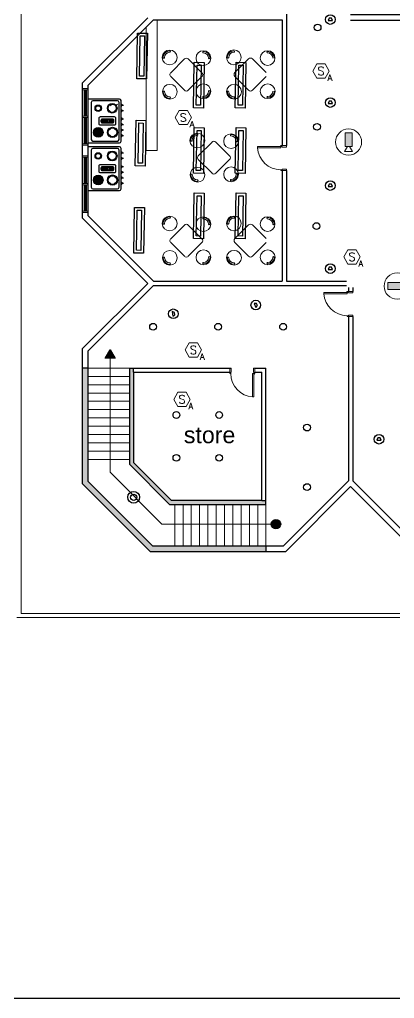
# Model space of a CAD drawing. Extents: x -15 to 31698, y 0 to 29135.
# Drawn here: x 5.42 to 18.99, y 313.16 to 348.53 of the extents above; entities that cross this region are included whole.
import ezdxf
from ezdxf.enums import TextEntityAlignment as Align

# ---------------------------------------------------------------- set-up
doc = ezdxf.new("R2010")
doc.units = 0
doc.header["$LTSCALE"] = 0.15
doc.layers.get('0').update_dxf_attribs({"color": 252})
for name, color, linetype in [('0 ARCH', 252, 'Continuous'), ('0 fire alarm', 252, 'Continuous'), ('0 lum', 252, 'Continuous'), ('0 sockets', 252, 'Continuous'), ('bound', 252, 'Continuous'), ('CCTV', 4, 'Continuous'), ('d1', 252, 'Continuous'), ('FIX', 252, 'Continuous')]:
    doc.layers.add(name, color=color, linetype=linetype)
for name, color, linetype, lineweight in [('anal', 252, 'Continuous', 20), ('DOOR', 252, 'Continuous', 20), ('E-LT-CKT-NM', 7, 'Continuous', 30), ('elev', 252, 'Continuous', 9), ('FUR', 252, 'Continuous', 9), ('T-CCTV', 7, 'Continuous', 0), ('T-FIRE-B', 4, 'Continuous', 0), ('T-TEXT', 2, 'Continuous', 0), ('wall', 252, 'Continuous', 30)]:
    doc.layers.add(name, color=color, linetype=linetype, lineweight=lineweight)
doc.styles.add('ROMANS', font='ROMANS.shx', dxfattribs={"width": 0.8})
doc.styles.add('SDC-TEXT-ARB', font='sdc-arb.shx')

# ---------------------------------------------------------------- blocks, each defined once
blk = doc.blocks.new('2')
at = {"color": 3}
blk.add_circle((0, 0, 3.4), 0.122, dxfattribs=at)
blk = doc.blocks.new('5')
at = {"color": 3}
for radius in [0.212, 0.112]:
    blk.add_circle((0, 0, 4), radius, dxfattribs=at)
blk = doc.blocks.new('f')
at = {"color": 3, "elevation": 3.322}
for points in [[(-0.178, 0.826), (0.178, 0.826), (0.178, -0.826), (-0.178, -0.826)], [(-0.078, 0.726), (0.078, 0.726), (0.078, -0.726), (-0.078, -0.726)]]:
    blk.add_lwpolyline(points, close=True, dxfattribs=at)
blk = doc.blocks.new('D90')
at = {"layer": 'DOOR'}
for points in [[(0.03, 0.2), (0.03, 1.04), (0.078, 1.04), (0.078, 0.2)], [(0.03, 0.2), (0, 0.2), (0, 0), (0.05, 0), (0.05, 0.15), (0.03, 0.15)], [(0.87, 0.2), (0.9, 0.2), (0.9, 0), (0.85, 0), (0.85, 0.15), (0.87, 0.15)]]:
    blk.add_lwpolyline(points, close=True, dxfattribs=at)
blk.add_circle((0.02, 0.21), 0.01, dxfattribs=at)
blk.add_arc((0.025, 0.197), 0.845, 0.2218, 86.3889, dxfattribs=at)
blk = doc.blocks.new('*X25')
at = {"color": 0}
for p, q in [((0.125, 0.561), (0.125, 0.644)), ((0.15, 0.538), (0.15, 0.667)), ((0.175, 0.529), (0.175, 0.676)), ((0.2, 0.529), (0.2, 0.676)), ((0.225, 0.538), (0.225, 0.667)), ((0.25, 0.562), (0.25, 0.643))]:
    blk.add_line(p, q, dxfattribs=at)
blk = doc.blocks.new('ARCH')
at = {"layer": 'd1'}
for points in [[(8.7, 336.614), (8.519, 336.3), (8.881, 336.3)], [(14.87, 330.3, 1), (14.53, 330.3, 1)]]:
    blk.add_hatch(color=256, dxfattribs=at).paths.add_polyline_path(points)
at = {"layer": 'wall'}
h = blk.add_hatch(color=256, dxfattribs=at)
h.paths.add_polyline_path([(14.337, 331), (14.337, 331.15), (14.187, 331.15), (10.925, 331.15), (9.55, 332.525), (9.55, 335.787), (9.55, 335.937), (9.4, 335.937), (9.4, 332.463), (10.863, 331)], flags=17)
h.paths.add_polyline_path([(14.337, 329.4), (14.337, 329.5), (10.241, 329.5), (7.9, 331.841), (7.9, 335.937), (7.8, 335.937), (7.8, 331.659), (10.059, 329.4)])
h.paths.add_polyline_path([(10.059, 329.4), (10.159, 329.3), (14.337, 329.3), (14.337, 329.4)])
h.paths.add_polyline_path([(7.7, 331.759), (7.8, 331.659), (7.8, 335.937), (7.7, 335.937)])
at = {"layer": 'anal'}
for p, q in [((5.475, 327.075), (5.475, 368.325)), ((7.8, 346.042), (7.7, 346.042)), ((7.7, 345.992), (7.9, 345.992)), ((7.76, 345.042), (7.76, 345.992)), ((7.785, 345.042), (7.785, 345.992)), ((7.8, 346.042), (7.9, 346.042)), ((7.8, 345.992), (7.9, 345.992)), ((7.815, 345.042), (7.815, 345.992)), ((7.84, 345.042), (7.84, 345.992)), ((7.7, 345.042), (7.9, 345.042)), ((7.7, 344.992), (7.9, 344.992)), ((7.76, 344.042), (7.76, 344.992)), ((7.785, 344.042), (7.785, 344.992)), ((7.815, 344.042), (7.815, 344.992)), ((7.84, 344.042), (7.84, 344.992)), ((7.9, 345.042), (7.9, 344.992)), ((7.7, 344.042), (7.9, 344.042)), ((7.8, 343.992), (7.7, 343.992)), ((7.8, 344.042), (7.9, 344.042)), ((7.8, 343.992), (7.9, 343.992)), ((7.8, 343.608), (7.7, 343.608)), ((7.7, 343.558), (7.9, 343.558)), ((7.76, 342.608), (7.76, 343.558)), ((7.785, 342.608), (7.785, 343.558)), ((7.8, 343.608), (7.9, 343.608)), ((7.8, 343.558), (7.9, 343.558)), ((7.815, 342.608), (7.815, 343.558)), ((7.84, 342.608), (7.84, 343.558)), ((7.7, 342.608), (7.9, 342.608)), ((7.7, 342.558), (7.9, 342.558)), ((7.76, 341.608), (7.76, 342.558)), ((7.785, 341.608), (7.785, 342.558)), ((7.815, 341.608), (7.815, 342.558)), ((7.84, 341.608), (7.84, 342.558)), ((7.9, 342.608), (7.9, 342.558)), ((7.7, 341.608), (7.9, 341.608)), ((7.8, 341.558), (7.7, 341.558)), ((7.8, 341.608), (7.9, 341.608)), ((7.8, 341.558), (7.9, 341.558)), ((28.875, 326.925), (5.325, 326.925)), ((27.525, 327.075), (5.475, 327.075))]:
    blk.add_line(p, q, dxfattribs=at)
at = {"layer": 'd1'}
blk.add_lwpolyline([(8.7, 336.614), (8.881, 336.3), (8.519, 336.3)], close=True, dxfattribs=at)
blk.add_circle((14.7, 330.3), 0.17, dxfattribs=at)
at = {"layer": 'elev'}
for p, q in [((8.7, 336.3), (8.7, 332.173)), ((9.4, 335.937), (7.9, 335.937)), ((9.4, 335.637), (7.9, 335.637)), ((9.4, 335.337), (7.9, 335.337)), ((9.4, 335.037), (7.9, 335.037)), ((9.4, 334.737), (7.9, 334.737)), ((9.4, 334.437), (7.9, 334.437)), ((9.4, 334.137), (7.9, 334.137)), ((9.4, 333.837), (7.9, 333.837)), ((9.4, 333.537), (7.9, 333.537)), ((9.4, 333.237), (7.9, 333.237)), ((9.4, 332.937), (7.9, 332.937)), ((9.4, 332.637), (7.9, 332.637)), ((10.573, 330.3), (8.7, 332.173)), ((11.037, 331), (11.037, 329.5)), ((11.337, 331), (11.337, 329.5)), ((11.637, 331), (11.637, 329.5)), ((11.937, 331), (11.937, 329.5)), ((12.237, 331), (12.237, 329.5)), ((12.537, 331), (12.537, 329.5)), ((12.837, 331), (12.837, 329.5)), ((13.137, 331), (13.137, 329.5)), ((13.437, 331), (13.437, 329.5)), ((13.737, 331), (13.737, 329.5)), ((14.037, 331), (14.037, 329.5)), ((14.337, 331), (14.337, 329.5)), ((14.7, 330.3), (10.573, 330.3))]:
    blk.add_line(p, q, dxfattribs=at)
at = {"layer": 'FIX', "ltscale": 1000}
for p, q in [((9.033, 345.662), (7.9, 345.662)), ((9.093, 344.138), (9.093, 345.602)), ((8.019, 345.54), (8.019, 344.2)), ((8.965, 345.6), (8.079, 345.6)), ((8.733, 345.417), (8.675, 345.476)), ((8.909, 345.417), (8.968, 345.476)), ((9.025, 344.2), (9.025, 345.54)), ((9.128, 345.476), (9.128, 345.411)), ((9.128, 345.276), (9.128, 345.211)), ((8.421, 344.91), (8.421, 344.83)), ((8.471, 344.91), (8.471, 344.83)), ((8.521, 344.91), (8.521, 344.83)), ((8.571, 344.91), (8.571, 344.83)), ((8.621, 344.91), (8.621, 344.83)), ((8.686, 345.241), (8.628, 345.182)), ((8.671, 344.91), (8.671, 344.83)), ((8.721, 344.91), (8.721, 344.83)), ((8.771, 344.91), (8.771, 344.83)), ((8.863, 345.241), (8.921, 345.182)), ((9.128, 344.976), (9.128, 344.911)), ((8.695, 344.545), (8.636, 344.604)), ((8.871, 344.545), (8.93, 344.604)), ((9.128, 344.776), (9.128, 344.711)), ((9.128, 344.576), (9.128, 344.511)), ((8.695, 344.369), (8.636, 344.31)), ((8.871, 344.369), (8.93, 344.31)), ((9.128, 344.376), (9.128, 344.311)), ((7.9, 344.078), (9.033, 344.078)), ((9.033, 343.937), (7.9, 343.937)), ((8.079, 344.14), (8.965, 344.14)), ((8.965, 343.876), (8.079, 343.876)), ((9.093, 342.414), (9.093, 343.877)), ((8.019, 343.816), (8.019, 342.475)), ((8.686, 343.693), (8.628, 343.751)), ((8.686, 343.516), (8.628, 343.458)), ((8.863, 343.693), (8.921, 343.751)), ((8.863, 343.516), (8.921, 343.458)), ((9.025, 342.475), (9.025, 343.816)), ((9.128, 343.752), (9.128, 343.687)), ((9.128, 343.552), (9.128, 343.487)), ((8.421, 343.186), (8.421, 343.106)), ((8.471, 343.186), (8.471, 343.106)), ((8.521, 343.186), (8.521, 343.106)), ((8.571, 343.186), (8.571, 343.106)), ((8.621, 343.186), (8.621, 343.106)), ((8.671, 343.186), (8.671, 343.106)), ((8.721, 343.186), (8.721, 343.106)), ((8.771, 343.186), (8.771, 343.106)), ((9.128, 343.252), (9.128, 343.187)), ((8.695, 342.821), (8.636, 342.879)), ((8.871, 342.821), (8.93, 342.879)), ((9.128, 343.052), (9.128, 342.987)), ((9.128, 342.852), (9.128, 342.787)), ((8.695, 342.644), (8.636, 342.586)), ((8.871, 342.644), (8.93, 342.586)), ((9.128, 342.652), (9.128, 342.587)), ((7.9, 342.354), (9.033, 342.354)), ((8.079, 342.415), (8.965, 342.415))]:
    blk.add_line(p, q, dxfattribs=at)
for points in [[(9.093, 345.476), (9.128, 345.476)], [(9.093, 345.444), (9.187, 345.444)], [(9.093, 345.411), (9.128, 345.411)], [(9.093, 345.276), (9.128, 345.276)], [(9.093, 345.244), (9.187, 345.244)], [(9.093, 345.211), (9.128, 345.211)], [(9.093, 344.976), (9.128, 344.976)], [(9.093, 344.944), (9.187, 344.944)], [(9.093, 344.911), (9.128, 344.911)], [(9.093, 344.776), (9.128, 344.776)], [(9.093, 344.744), (9.187, 344.744)], [(9.093, 344.711), (9.128, 344.711)], [(9.093, 344.576), (9.128, 344.576)], [(9.093, 344.544), (9.187, 344.544)], [(9.093, 344.511), (9.128, 344.511)], [(9.093, 344.376), (9.128, 344.376)], [(9.093, 344.344), (9.187, 344.344)], [(9.093, 344.311), (9.128, 344.311)], [(9.093, 343.752), (9.128, 343.752)], [(9.093, 343.719), (9.187, 343.719)], [(9.093, 343.687), (9.128, 343.687)], [(9.093, 343.552), (9.128, 343.552)], [(9.093, 343.519), (9.187, 343.519)], [(9.093, 343.487), (9.128, 343.487)], [(9.093, 343.252), (9.128, 343.252)], [(9.093, 343.219), (9.187, 343.219)], [(9.093, 343.187), (9.128, 343.187)], [(9.093, 343.052), (9.128, 343.052)], [(9.093, 343.019), (9.187, 343.019)], [(9.093, 342.987), (9.128, 342.987)], [(9.093, 342.852), (9.128, 342.852)], [(9.093, 342.819), (9.187, 342.819)], [(9.093, 342.787), (9.128, 342.787)], [(9.093, 342.652), (9.128, 342.652)], [(9.093, 342.619), (9.187, 342.619)], [(9.093, 342.587), (9.128, 342.587)]]:
    blk.add_lwpolyline(points, dxfattribs=at)
for points in [[(8.291, 344.962), (8.291, 344.777, 0.414214), (8.341, 344.727), (8.86, 344.727, 0.414214), (8.91, 344.777), (8.91, 344.962, 0.414214), (8.86, 345.012), (8.341, 345.012, 0.414214)], [(8.366, 344.887), (8.366, 344.853, 0.414214), (8.416, 344.803), (8.784, 344.803, 0.414214), (8.834, 344.853), (8.834, 344.887, 0.414214), (8.784, 344.937), (8.416, 344.937, 0.414214)], [(8.393, 344.887), (8.393, 344.853, 0.414214), (8.416, 344.83), (8.784, 344.83, 0.414214), (8.807, 344.853), (8.807, 344.887, 0.414214), (8.784, 344.91), (8.416, 344.91, 0.414214)], [(8.291, 343.238), (8.291, 343.053, 0.414214), (8.341, 343.003), (8.86, 343.003, 0.414214), (8.91, 343.053), (8.91, 343.238, 0.414214), (8.86, 343.288), (8.341, 343.288, 0.414214)], [(8.366, 343.163), (8.366, 343.129, 0.414214), (8.416, 343.079), (8.784, 343.079, 0.414214), (8.834, 343.129), (8.834, 343.163, 0.414214), (8.784, 343.213), (8.416, 343.213, 0.414214)], [(8.393, 343.163), (8.393, 343.129, 0.414214), (8.416, 343.106), (8.784, 343.106, 0.414214), (8.807, 343.129), (8.807, 343.163, 0.414214), (8.784, 343.186), (8.416, 343.186, 0.414214)]]:
    blk.add_lwpolyline(points, format="xyb", close=True, dxfattribs=at)
for centre, radius in [((8.268, 345.329), 0.116), ((8.268, 345.329), 0.0914), ((8.774, 345.329), 0.174), ((8.774, 345.329), 0.149), ((8.268, 344.457), 0.174), ((8.268, 344.457), 0.149), ((8.783, 344.457), 0.183), ((8.783, 344.457), 0.158), ((8.268, 343.605), 0.116), ((8.268, 343.605), 0.0914), ((8.774, 343.605), 0.174), ((8.774, 343.605), 0.149), ((8.268, 342.733), 0.174), ((8.268, 342.733), 0.149), ((8.783, 342.733), 0.183), ((8.783, 342.733), 0.158)]:
    blk.add_circle(centre, radius, dxfattribs=at)
for centre, start, end in [((9.033, 345.602), 0, 90), ((8.079, 345.54), 90, 180), ((8.965, 345.54), 0, 90), ((8.079, 344.2), 180, 270), ((8.965, 344.2), 270, 0), ((8.079, 343.816), 90, 180), ((8.965, 343.816), 0, 90), ((9.033, 344.138), 270, 0), ((9.033, 343.877), 0, 90), ((8.079, 342.475), 180, 270), ((8.965, 342.475), 270, 0), ((9.033, 342.414), 270, 0)]:
    blk.add_arc(centre, 0.06, start, end, dxfattribs=at)
at = {"layer": 'FUR'}
for p, q in [((10.4, 348.525), (10.4, 343.8)), ((10, 343.8), (10, 348.259)), ((10.89, 346.613), (11.385, 347.108)), ((11.526, 347.108), (12.021, 346.613)), ((13.212, 346.616), (13.707, 347.111)), ((13.849, 347.111), (14.344, 346.616)), ((11.385, 345.977), (10.89, 346.472)), ((12.021, 346.472), (11.526, 345.977)), ((13.707, 345.979), (13.212, 346.474)), ((14.344, 346.474), (13.849, 345.979)), ((11.89, 343.613), (12.385, 344.108)), ((12.526, 344.108), (13.021, 343.613)), ((10.4, 343.8), (10, 343.8)), ((12.385, 342.977), (11.89, 343.472)), ((13.021, 343.472), (12.526, 342.977)), ((10.89, 340.613), (11.385, 341.108)), ((11.526, 341.108), (12.021, 340.613)), ((13.212, 340.616), (13.707, 341.111)), ((13.849, 341.111), (14.344, 340.616)), ((11.385, 339.977), (10.89, 340.472)), ((12.021, 340.472), (11.526, 339.977)), ((13.707, 339.979), (13.212, 340.474)), ((14.344, 340.474), (13.849, 339.979))]:
    blk.add_line(p, q, dxfattribs=at)
for centre in [(10.853, 347.163), (12.074, 347.139), (13.175, 347.166), (14.397, 347.141), (10.859, 345.923), (12.076, 345.94), (13.182, 345.926), (14.399, 345.942), (11.853, 344.163), (13.074, 344.139), (11.859, 342.923), (13.076, 342.94), (10.853, 341.163), (12.074, 341.139), (13.175, 341.166), (14.397, 341.141), (10.859, 339.923), (12.076, 339.94), (13.182, 339.926), (14.399, 339.942)]:
    blk.add_circle(centre, 0.267, dxfattribs=at)
for centre, radius, start, end in [((10.853, 347.163), 0.237, 89.9577, 179.9577), ((10.853, 347.375), 0.025, 269.9577, 89.9577), ((12.074, 347.351), 0.025, 90, 270), ((12.074, 347.139), 0.237, 360, 90), ((13.175, 347.166), 0.237, 89.9577, 179.9577), ((13.176, 347.378), 0.025, 269.9577, 89.9577), ((14.397, 347.354), 0.025, 90, 270), ((14.397, 347.141), 0.237, 360, 90), ((10.64, 347.163), 0.025, 179.9577, 359.9577), ((10.853, 347.163), 0.187, 89.9577, 179.9577), ((11.455, 347.037), 0.1, 45, 135), ((12.074, 347.139), 0.187, 360, 90), ((12.287, 347.139), 0.025, 180, 360), ((12.963, 347.166), 0.025, 179.9577, 359.9577), ((13.175, 347.166), 0.187, 89.9577, 179.9577), ((13.778, 347.04), 0.1, 45, 135), ((14.397, 347.141), 0.187, 360, 90), ((10.96, 346.542), 0.1, 135, 225), ((11.95, 346.542), 0.1, 315, 45), ((13.283, 346.545), 0.1, 135, 225), ((11.455, 346.047), 0.1, 225, 315), ((12.288, 345.94), 0.025, 0.0423, 180.0423), ((13.778, 346.05), 0.1, 225, 315), ((10.647, 345.923), 0.025, 0, 180), ((10.859, 345.923), 0.237, 180, 270), ((10.859, 345.923), 0.187, 180, 270), ((10.859, 345.711), 0.025, 270, 90), ((12.076, 345.727), 0.025, 90.0423, 270.0423), ((12.076, 345.94), 0.237, 270.0423, 0.0423), ((12.076, 345.94), 0.187, 270.0423, 0.0423), ((12.969, 345.926), 0.025, 0, 180), ((13.182, 345.926), 0.237, 180, 270), ((13.182, 345.926), 0.187, 180, 270), ((13.182, 345.714), 0.025, 270, 90), ((14.399, 345.73), 0.025, 90.0423, 270.0423), ((14.399, 345.942), 0.187, 270.0423, 0.0423), ((14.399, 345.942), 0.237, 270.0423, 0.0423), ((11.853, 344.163), 0.237, 89.9577, 179.9577), ((11.853, 344.163), 0.187, 89.9577, 179.9577), ((11.853, 344.375), 0.025, 269.9577, 89.9577), ((13.074, 344.351), 0.025, 90, 270), ((13.074, 344.139), 0.237, 360, 90), ((13.074, 344.139), 0.187, 360, 90), ((11.64, 344.163), 0.025, 179.9577, 359.9577), ((12.455, 344.037), 0.1, 45, 135), ((13.287, 344.139), 0.025, 180, 360), ((11.96, 343.542), 0.1, 135, 225), ((12.95, 343.542), 0.1, 315, 45), ((11.647, 342.923), 0.025, 0, 180), ((11.859, 342.923), 0.237, 180, 270), ((11.859, 342.923), 0.187, 180, 270), ((12.455, 343.047), 0.1, 225, 315), ((13.076, 342.94), 0.237, 270.0423, 0.0423), ((13.076, 342.94), 0.187, 270.0423, 0.0423), ((13.288, 342.94), 0.025, 0.0423, 180.0423), ((11.859, 342.711), 0.025, 270, 90), ((13.076, 342.727), 0.025, 90.0423, 270.0423), ((10.853, 341.163), 0.237, 89.9577, 179.9577), ((10.853, 341.375), 0.025, 269.9577, 89.9577), ((12.074, 341.351), 0.025, 90, 270), ((12.074, 341.139), 0.237, 360, 90), ((13.175, 341.166), 0.237, 89.9577, 179.9577), ((13.176, 341.378), 0.025, 269.9577, 89.9577), ((14.397, 341.354), 0.025, 90, 270), ((14.397, 341.141), 0.237, 360, 90), ((10.64, 341.163), 0.025, 179.9577, 359.9577), ((10.853, 341.163), 0.187, 89.9577, 179.9577), ((11.455, 341.037), 0.1, 45, 135), ((12.074, 341.139), 0.187, 360, 90), ((12.287, 341.139), 0.025, 180, 360), ((12.963, 341.166), 0.025, 179.9577, 359.9577), ((13.175, 341.166), 0.187, 89.9577, 179.9577), ((13.778, 341.04), 0.1, 45, 135), ((14.397, 341.141), 0.187, 360, 90), ((14.609, 341.141), 0.025, 180, 360), ((10.96, 340.542), 0.1, 135, 225), ((11.95, 340.542), 0.1, 315, 45), ((13.283, 340.545), 0.1, 135, 225), ((10.647, 339.923), 0.025, 0, 180), ((11.455, 340.047), 0.1, 225, 315), ((12.288, 339.94), 0.025, 0.0423, 180.0423), ((12.969, 339.926), 0.025, 0, 180), ((13.778, 340.05), 0.1, 225, 315), ((14.399, 339.942), 0.187, 270.0423, 0.0423), ((14.399, 339.942), 0.237, 270.0423, 0.0423), ((14.611, 339.943), 0.025, 0.0423, 180.0423), ((10.859, 339.923), 0.237, 180, 270), ((10.859, 339.923), 0.187, 180, 270), ((10.859, 339.711), 0.025, 270, 90), ((12.076, 339.727), 0.025, 90.0423, 270.0423), ((12.076, 339.94), 0.237, 270.0423, 0.0423), ((12.076, 339.94), 0.187, 270.0423, 0.0423), ((13.182, 339.926), 0.237, 180, 270), ((13.182, 339.926), 0.187, 180, 270), ((13.182, 339.714), 0.025, 270, 90), ((14.399, 339.73), 0.025, 90.0423, 270.0423)]:
    blk.add_arc(centre, radius, start, end, dxfattribs=at)
at = {"layer": 'wall'}
for p, q in [((15.075, 349.696), (15.075, 343.976)), ((7.7, 346.241), (10.059, 348.6)), ((7.9, 346.159), (10.266, 348.525)), ((10.266, 348.525), (14.925, 348.525)), ((14.925, 348.525), (14.925, 343.976)), ((27, 348.7), (17.4, 348.7)), ((27, 348.5), (17.4, 348.5)), ((7.7, 341.359), (7.7, 346.241)), ((7.9, 341.441), (7.9, 346.159)), ((14.925, 343.076), (14.925, 339.075)), ((15.075, 343.076), (15.075, 339.075)), ((10.059, 339), (7.7, 341.359)), ((10.266, 339.075), (7.9, 341.441)), ((7.7, 336.641), (10.059, 339)), ((7.9, 336.559), (10.266, 338.925)), ((10.266, 339.075), (14.925, 339.075)), ((10.266, 338.925), (17.25, 338.925)), ((15.075, 339.075), (17.25, 339.075)), ((17.325, 338.85), (17.325, 338.702)), ((17.475, 338.85), (17.475, 338.702)), ((17.325, 337.802), (17.325, 331.866)), ((17.475, 337.802), (17.475, 331.866)), ((7.7, 331.759), (7.7, 336.641)), ((7.9, 331.841), (7.9, 336.559)), ((7.9, 335.937), (7.7, 335.937)), ((9.4, 335.937), (13.084, 335.937)), ((9.4, 335.937), (9.4, 332.463)), ((9.55, 335.787), (9.55, 335.937)), ((9.55, 335.787), (13.034, 335.787)), ((9.55, 335.787), (9.55, 332.525)), ((13.934, 335.937), (14.337, 335.937)), ((13.934, 335.787), (14.187, 335.787)), ((14.187, 331.15), (14.187, 335.787)), ((14.337, 331), (14.337, 335.937)), ((10.925, 331.15), (9.55, 332.525)), ((10.863, 331), (9.4, 332.463)), ((10.241, 329.5), (7.9, 331.841)), ((17.325, 331.866), (14.959, 329.5)), ((19.841, 329.5), (17.475, 331.866)), ((10.159, 329.3), (7.7, 331.759)), ((17.4, 331.659), (15.041, 329.3)), ((19.759, 329.3), (17.4, 331.659)), ((14.187, 331.15), (10.925, 331.15)), ((14.187, 331.15), (14.337, 331.15)), ((14.337, 331), (10.863, 331)), ((14.959, 329.5), (10.241, 329.5)), ((14.337, 329.5), (14.337, 329.3)), ((15.041, 329.3), (10.159, 329.3))]:
    blk.add_line(p, q, dxfattribs=at)
at = {"layer": 'DOOR', "xscale": -1, "rotation": 90}
for p in [(15.075, 343.976), (17.475, 338.702)]:
    blk.add_blockref('D90', p, dxfattribs=at)
at = {"layer": 'DOOR', "rotation": 180}
blk.add_blockref('D90', (13.934, 335.937), dxfattribs=at)
at = {"layer": 'FIX', "ltscale": 1000, "xscale": -2, "yscale": 2, "zscale": 2, "rotation": 180}
for p in [(7.893, 345.662), (7.893, 343.937)]:
    blk.add_blockref('*X25', p, dxfattribs=at)
at = {"layer": 'd1', "insert": (11.366, 333.824), "char_height": 0.4, "width": 6.0636, "attachment_point": 1}
blk.add_mtext('{\\fArial|b0|i0|c0|p34;\\H1.5x;store}', dxfattribs=at)
blk = doc.blocks.new('sound')
at = {"color": 2}
for p, q in [((157.806, 349.721), (157.724, 349.682)), ((157.724, 349.682), (157.724, 349.597)), ((157.724, 349.597), (157.806, 349.558)), ((157.806, 349.558), (157.806, 349.721))]:
    blk.add_line(p, q, dxfattribs=at)
blk.add_circle((157.774, 349.64), 0.174, dxfattribs=at)
blk = doc.blocks.new('SA-F')
blk.add_lwpolyline([(200, 0), (100, 173), (-100, 173), (-200, 0), (-100, -173), (100, -173)], close=True)
at = {"layer": 'T-TEXT', "style": 'ROMANS'}
blk.add_attdef('S', text='', height=200, dxfattribs=at).set_placement((0, 0, 0), align=Align.MIDDLE)
blk.add_attdef('A', text='', height=150, dxfattribs=at).set_placement((215, -161), align=Align.MIDDLE_CENTER)
blk = doc.blocks.new('LEGEND_dwg_CCTV DOME-1155345-TELECOMMUNICATION LEGEND_ GENERAL NOTES _SYMBOLS _ ABBREVIATIONS')
at = {"layer": 'T-CCTV'}
blk.add_hatch(color=256, dxfattribs=at).paths.add_polyline_path([(255, -95), (-120, -95), (-120, 95), (255, 95)], flags=0)
at = {"layer": 'T-CCTV', "flags": 128}
for points in [[(-120, 28), (-262, 108), (-262, -108), (-120, -28)], [(255, -95), (255, 95), (-120, 95), (-120, -95), (255, -95)]]:
    blk.add_lwpolyline(points, dxfattribs=at)
at = {"layer": 'T-CCTV'}
blk.add_circle((0, 0), 358, dxfattribs=at)
blk = doc.blocks.new('RG CAMERA')
at = {"layer": 'CCTV', "xscale": 1.150579243575653, "yscale": 1.150579243575653, "zscale": 1.150579243575653}
blk.add_blockref('LEGEND_dwg_CCTV DOME-1155345-TELECOMMUNICATION LEGEND_ GENERAL NOTES _SYMBOLS _ ABBREVIATIONS', (101765, 50919), dxfattribs=at)
at = {"layer": 'E-LT-CKT-NM', "style": 'SDC-TEXT-ARB'}
blk.add_attdef('RG', (101447, 51364), '', height=326, dxfattribs=at)

msp = doc.modelspace()

# ---------------------------------------------------------------- linework, layer by layer
at = {"layer": 'bound', "color": 2}
msp.add_lwpolyline([(91.928, 377.785), (94.452, 377.785), (94.452, 313.159), (-14.968, 313.159), (-14.968, 377.527), (94.665, 377.527)], dxfattribs=at)

# ---------------------------------------------------------------- block references
at = {"layer": '0 ARCH', "color": 2}
msp.add_blockref('ARCH', (0, 0), dxfattribs=at)
at = {"layer": '0 fire alarm', "color": 2}
ref = msp.add_blockref('RG CAMERA', (75.731, 227.383), dxfattribs=dict(at, xscale=0.001147, yscale=0.001147, zscale=0.001147, rotation=90))
ref.add_attrib('RG', 'RG', (16.816, 343.743), dxfattribs={"layer": 'E-LT-CKT-NM', "height": 0.00374, "rotation": 90, "style": 'SDC-TEXT-ARB'})
ref = msp.add_blockref('RG CAMERA', (135.808, 397.307), dxfattribs=dict(at, xscale=0.001147, yscale=0.001147, zscale=0.001147, rotation=180))
ref.add_attrib('RG', 'RG', (19.449, 338.392), dxfattribs={"layer": 'E-LT-CKT-NM', "height": 0.00374, "rotation": 180, "style": 'SDC-TEXT-ARB'})
at = {"layer": '0 lum'}
for name, p, rotation in [('2', (16.206, 348.246, 3.498), 179.649456868915), ('2', (16.206, 348.246, 3.498), 179.649456868915), ('2', (16.206, 348.246, 3.498), 179.649456868915), ('2', (16.206, 348.246, 3.498), 179.649456868915), ('f', (9.855, 347.217, 3.4), 358.9999995714259), ('f', (9.855, 347.217, 3.4), 358.9999995714259), ('f', (9.855, 347.217, 3.4), 358.9999995714259), ('f', (9.855, 347.217, 3.4), 358.9999995714259), ('f', (9.855, 347.217, 3.4), 358.9999995714259), ('f', (9.855, 347.217, 3.4), 358.9999995714259), ('f', (11.908, 346.162, 3.4), 358.9999995714259), ('f', (13.417, 346.162, 3.4), 358.9999995714259), ('f', (9.8, 344.068, 3.4), 358.9999995714259), ('f', (9.8, 344.068, 3.4), 358.9999995714259), ('f', (9.8, 344.068, 3.4), 358.9999995714259), ('f', (9.8, 344.068, 3.4), 358.9999995714259), ('f', (9.8, 344.068, 3.4), 358.9999995714259), ('f', (9.8, 344.068, 3.4), 358.9999995714259), ('f', (11.908, 343.8, 3.4), 358.9999995714259), ('f', (13.417, 343.8, 3.4), 358.9999995714259), ('2', (16.184, 344.658, 3.498), 179.649456868915), ('2', (16.184, 344.658, 3.498), 179.649456868915), ('2', (16.184, 344.658, 3.498), 179.649456868915), ('2', (16.184, 344.658, 3.498), 179.649456868915), ('f', (11.908, 341.438, 3.4), 358.9999995714259), ('f', (13.417, 341.438, 3.4), 358.9999995714259), ('f', (9.745, 340.918, 3.4), 358.9999995714259), ('f', (9.745, 340.918, 3.4), 358.9999995714259), ('f', (9.745, 340.918, 3.4), 358.9999995714259), ('f', (9.745, 340.918, 3.4), 358.9999995714259), ('f', (9.745, 340.918, 3.4), 358.9999995714259), ('f', (9.745, 340.918, 3.4), 358.9999995714259), ('2', (16.162, 341.069, 3.498), 179.649456868915), ('2', (16.162, 341.069, 3.498), 179.649456868915), ('2', (16.162, 341.069, 3.498), 179.649456868915), ('2', (16.162, 341.069, 3.498), 179.649456868915)]:
    msp.add_blockref(name, p, dxfattribs=dict(at, rotation=rotation))
for name, p in [('2', (10.252, 337.431, 3.498)), ('2', (10.252, 337.431, 3.498)), ('2', (10.252, 337.431, 3.498)), ('2', (10.252, 337.431, 3.498)), ('2', (12.605, 337.431, 3.498)), ('2', (12.605, 337.431, 3.498)), ('2', (12.605, 337.431, 3.498)), ('2', (12.605, 337.431, 3.498)), ('2', (14.957, 337.431, 3.498)), ('2', (14.957, 337.431, 3.498)), ('2', (14.957, 337.431, 3.498)), ('2', (14.957, 337.431, 3.498)), ('2', (11.096, 334.242, 3.498)), ('2', (11.096, 334.242, 3.498)), ('2', (11.096, 334.242, 3.498)), ('2', (11.096, 334.242, 3.498)), ('2', (12.642, 334.242, 3.498)), ('2', (12.642, 334.242, 3.498)), ('2', (12.642, 334.242, 3.498)), ('2', (12.642, 334.242, 3.498)), ('2', (15.823, 333.787, 3.498)), ('2', (15.823, 333.787, 3.498)), ('2', (15.823, 333.787, 3.498)), ('2', (15.823, 333.787, 3.498)), ('2', (11.096, 332.696, 3.498)), ('2', (11.096, 332.696, 3.498)), ('2', (11.096, 332.696, 3.498)), ('2', (11.096, 332.696, 3.498)), ('2', (12.642, 332.696, 3.498)), ('2', (12.642, 332.696, 3.498)), ('2', (12.642, 332.696, 3.498)), ('2', (12.642, 332.696, 3.498)), ('5', (9.551, 331.269, 4.094)), ('5', (9.551, 331.269, 4.094)), ('5', (9.551, 331.269, 4.094)), ('5', (9.551, 331.269, 4.094)), ('2', (15.823, 331.637, 3.498)), ('2', (15.823, 331.637, 3.498)), ('2', (15.823, 331.637, 3.498)), ('2', (15.823, 331.637, 3.498))]:
    msp.add_blockref(name, p, dxfattribs=at)
at = {"layer": '0 sockets', "color": 3}
for p, rotation in [((-332.976, 506.308), 270), ((-332.976, 503.308), 270), ((-332.976, 500.308), 270), ((-332.976, 497.308), 270), ((1.963, 721.616), 206.0807908058548), ((131.179, 702.172), 186.0265252851264), ((-331.213, 491.141), 270)]:
    msp.add_blockref('sound', p, dxfattribs=dict(at, rotation=rotation))
at = {"layer": 'T-FIRE-B', "xscale": 0.001487761816891826, "yscale": 0.001487761816891826, "zscale": 0.001487761816891826}
for p in [(16.331, 346.672), (11.344, 344.995), (17.449, 339.956), (11.712, 336.593), (11.301, 334.807)]:
    msp.add_blockref('SA-F', p, dxfattribs=at).add_auto_attribs({'S': 'S', 'A': 'A'})

doc.saveas('drawing.dxf')
